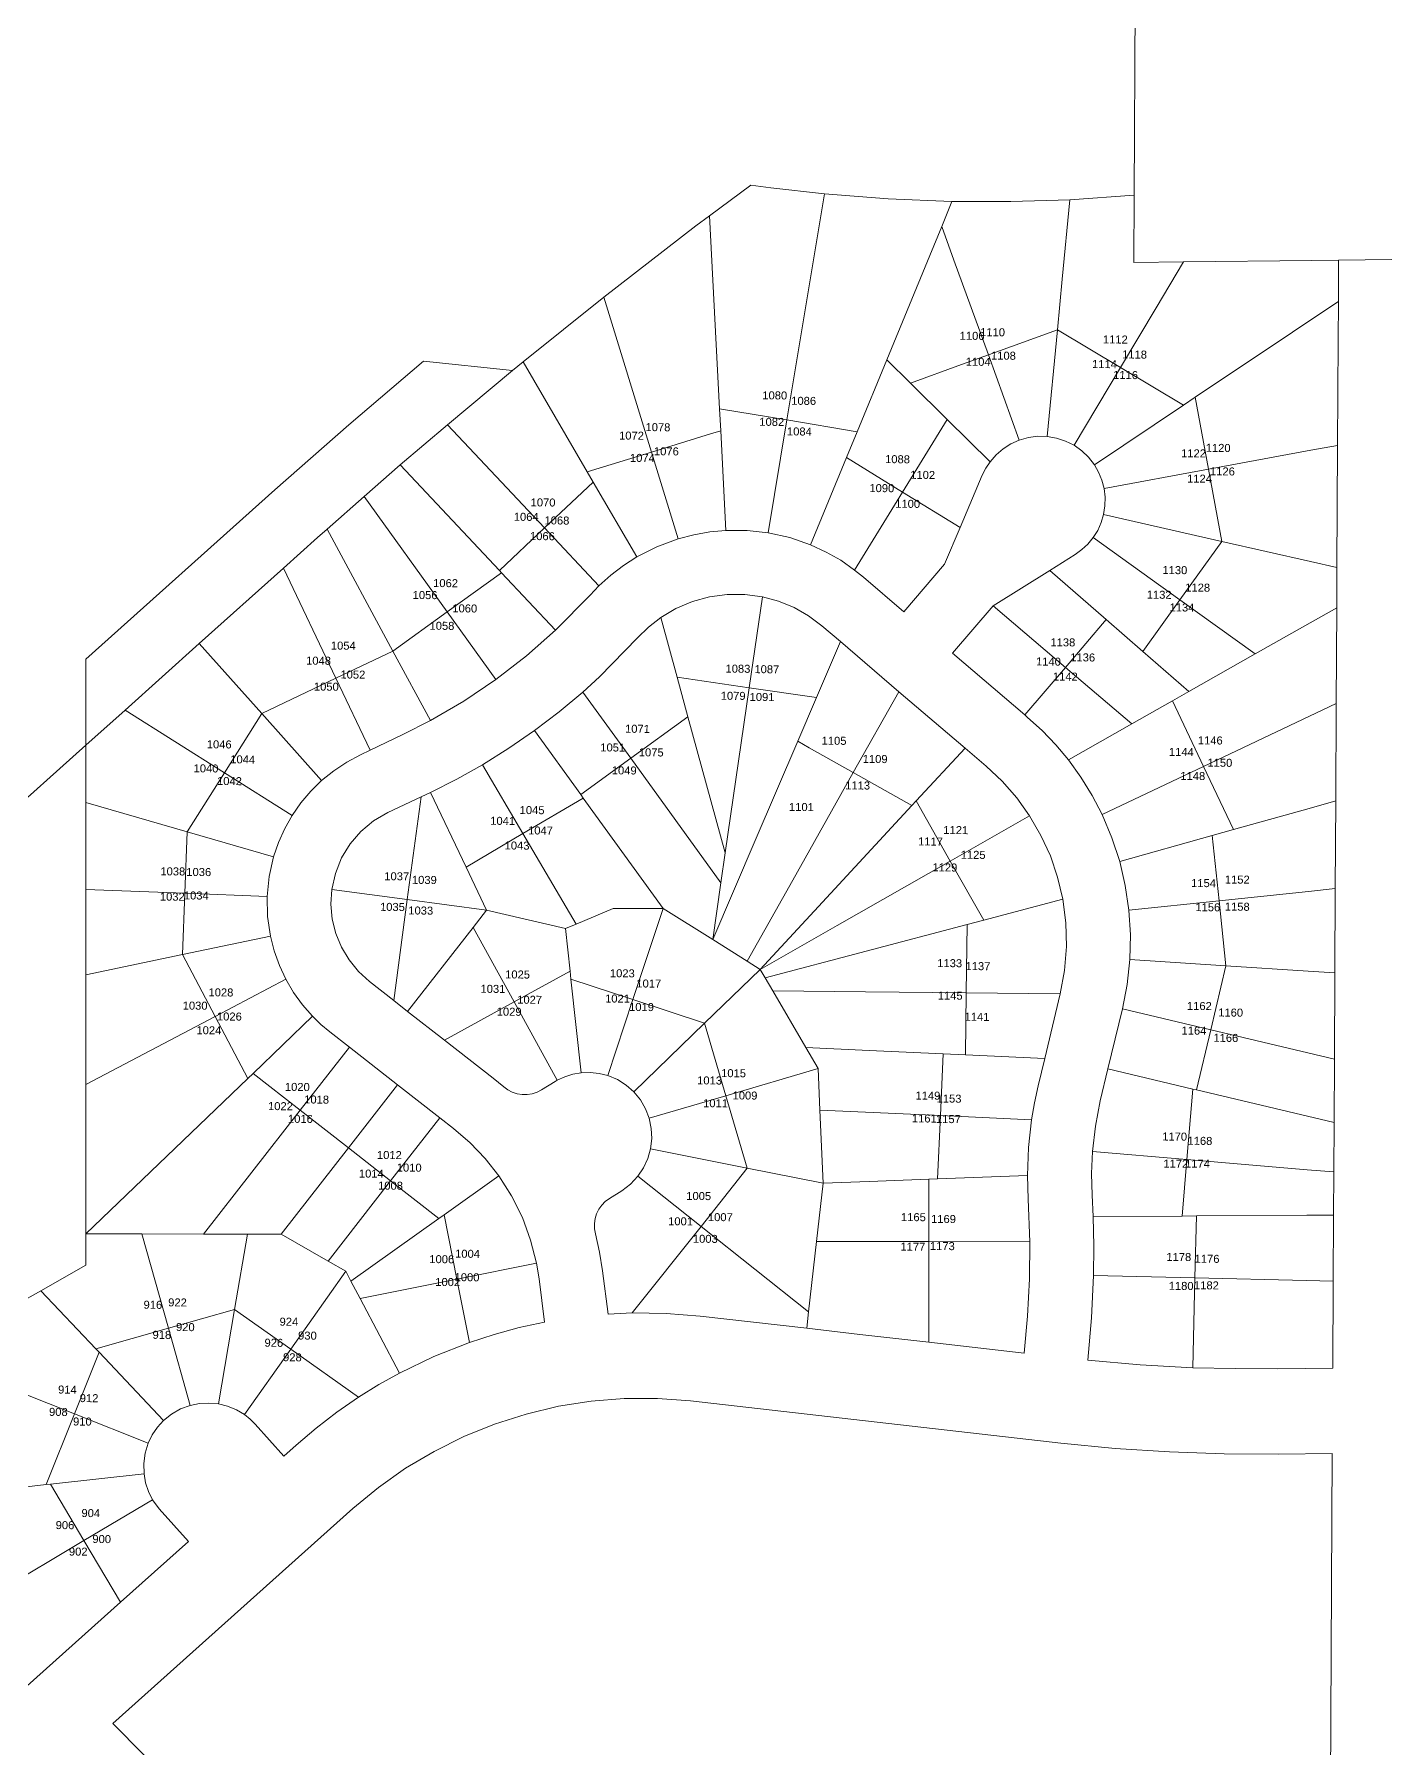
# Model space of a CAD drawing. Header units: feet. Extents: x 2808417 to 2820762, y 948624 to 970780.
# Drawn here: x 2816121 to 2817393, y 966613 to 968220 of the extents above; entities that cross this region are included whole.
import ezdxf
from ezdxf.enums import TextEntityAlignment as Align

# ---------------------------------------------------------------- set-up
doc = ezdxf.new("R2010")
doc.units = ezdxf.units.FT
doc.header["$LTSCALE"] = 0.015
doc.header["$MEASUREMENT"] = 0
doc.layers.add('Dakota County Addresses', color=7, linetype='Continuous')
doc.layers.add('Dakota County Parcels', color=7, linetype='Continuous')
doc.styles.add('Dimensions 100', font='arial.ttf')

# ---------------------------------------------------------------- blocks, each defined once
blk = doc.blocks.new('ACMAP_ANN_TEMPLATE_Dakota County Addresses')
at = {"layer": 'Dakota County Addresses', "style": 'Dimensions 100'}
blk.add_attdef('DakotaCountyAddress', text='', height=50, dxfattribs=at).set_placement((0, 0), align=Align.CENTER)

msp = doc.modelspace()

# ---------------------------------------------------------------- linework, layer by layer
at = {"layer": 'Dakota County Parcels', "lineweight": 5}
for p, q in [((2817152, 968069.3), (2817153, 968248.3)), ((2816792.5, 968078.6), (2816754, 968049.9)), ((2816792.5, 968078.6), (2816811.3, 968076.1)), ((2816811.3, 968076.1), (2816861.7, 968070.3)), ((2816826.4, 967858.5), (2816861.7, 968070.3)), ((2816971.6, 968039.9), (2816981.2, 968063.1)), ((2817091.6, 968064.9), (2817152, 968069.3)), ((2817151.7, 968006.2), (2817152, 968069.3)), ((2816754, 968049.9), (2816763.3, 967869)), ((2817151.7, 968006.2), (2817198.1, 968006.7)), ((2817343.5, 967969.6), (2817343.7, 968008.3)), ((2817343.7, 968008.3), (2817393.4, 968008.8)), ((2816654.7, 967973.5), (2816579.1, 967912.9)), ((2816654.7, 967973.5), (2816699.4, 967828.4)), ((2817015.3, 967919.6), (2817080, 967943.1)), ((2817070.5, 967843), (2817080, 967943.1)), ((2817080, 967943.1), (2817139.1, 967907.8)), ((2816485.7, 967913.6), (2816569.2, 967904.8)), ((2816579.1, 967912.9), (2816569.2, 967904.8)), ((2816579.1, 967912.9), (2816639.2, 967809.9)), ((2816892.4, 967847.5), (2816920.1, 967914.9)), ((2816920.1, 967914.9), (2816942.3, 967893)), ((2817015.3, 967919.6), (2817044.3, 967839.7)), ((2816569.2, 967904.8), (2816508.2, 967854.1)), ((2817095.6, 967834.8), (2817139.1, 967907.8)), ((2817139.1, 967907.8), (2817198.2, 967872.5)), ((2816942.3, 967893), (2816976.7, 967859.1)), ((2817198.2, 967872.5), (2817209.2, 967879.8)), ((2817209.2, 967879.8), (2817221.6, 967812.3)), ((2816763.3, 967869), (2816826.4, 967858.5)), ((2816763.3, 967869), (2816764.4, 967848.4)), ((2817114.7, 967816.6), (2817198.2, 967872.5)), ((2816508.2, 967854.1), (2816464, 967816.4)), ((2816508.2, 967854.1), (2816599.1, 967757.4)), ((2816764.4, 967848.4), (2816769.2, 967755.1)), ((2816808.8, 967752.8), (2816826.4, 967858.5)), ((2816826.4, 967858.5), (2816892.4, 967847.5)), ((2816882.4, 967823.2), (2816892.4, 967847.5)), ((2816934.8, 967790.9), (2816976.7, 967859.1)), ((2816976.7, 967859.1), (2817016.9, 967819.4)), ((2817342.1, 967720.2), (2817342.7, 967834.7)), ((2816464, 967816.4), (2816430, 967786.8)), ((2816464, 967816.4), (2816556.9, 967717.6)), ((2816639.2, 967809.9), (2816699.4, 967828.4)), ((2816699.4, 967828.4), (2816724.4, 967747.2)), ((2816848.7, 967741.5), (2816882.4, 967823.2)), ((2816882.4, 967823.2), (2816934.8, 967790.9)), ((2816599.1, 967757.4), (2816644.8, 967800.3)), ((2816639.2, 967809.9), (2816644.8, 967800.3)), ((2816644.8, 967800.3), (2816685.8, 967730.2)), ((2816988.8, 967757.7), (2817009.6, 967806.7)), ((2817123.8, 967794.2), (2817221.6, 967812.3)), ((2817221.6, 967812.3), (2817234.1, 967744.8)), ((2816169.3, 967634.4), (2816346.5, 967793)), ((2816430, 967786.8), (2816395.3, 967756.2)), ((2816430, 967786.8), (2816508, 967678.7)), ((2816889.9, 967717.9), (2816934.8, 967790.9)), ((2816934.8, 967790.9), (2816988.8, 967757.7)), ((2817123.3, 967770), (2817234.1, 967744.8)), ((2816395.3, 967756.2), (2816386.5, 967748.3)), ((2816395.3, 967756.2), (2816457, 967641.9)), ((2816556.9, 967717.6), (2816599.1, 967757.4)), ((2816599.1, 967757.4), (2816650.1, 967703.1)), ((2816974.3, 967723.4), (2816988.8, 967757.7)), ((2816354.6, 967719.7), (2816386.5, 967748.3)), ((2817113.6, 967748.3), (2817194.8, 967690)), ((2817194.8, 967690), (2817234.1, 967744.8)), ((2816275.5, 967649), (2816354.6, 967719.7)), ((2816354.6, 967719.7), (2816403.6, 967616.5)), ((2816556.9, 967717.6), (2816559, 967715.4)), ((2816898.2, 967711.3), (2816889.9, 967717.9)), ((2816936.2, 967678.8), (2816974.3, 967723.4)), ((2817019.9, 967684.4), (2817072.9, 967717.6)), ((2817072.9, 967717.6), (2817096.6, 967732.4)), ((2817072.9, 967717.6), (2817125.8, 967671.5)), ((2817341.9, 967682.5), (2817342.1, 967720.2)), ((2816508, 967678.7), (2816559, 967715.4)), ((2816559, 967715.4), (2816609.6, 967661.5)), ((2816650.1, 967703.1), (2816641.9, 967694.5)), ((2816898.2, 967711.3), (2816936.2, 967678.8)), ((2816609.6, 967661.5), (2816641.9, 967694.5)), ((2816791.2, 967607.6), (2816803.5, 967692.8)), ((2817160.1, 967641.6), (2817194.8, 967690)), ((2817194.8, 967690), (2817265.5, 967639.3)), ((2816457, 967641.9), (2816508, 967678.7)), ((2816508, 967678.7), (2816553.7, 967615.4)), ((2816708.1, 967673.4), (2816723.5, 967617.5)), ((2816981.8, 967639.9), (2817019.9, 967684.4)), ((2817019.9, 967684.4), (2817087.6, 967626.7)), ((2817087.6, 967626.7), (2817125.8, 967671.5)), ((2817125.8, 967671.5), (2817160.1, 967641.6)), ((2817341.5, 967592.9), (2817341.9, 967682.5)), ((2816650.7, 967617.8), (2816686.5, 967654.3)), ((2816859.2, 967665.6), (2816876.6, 967650.8)), ((2816206, 967586.7), (2816275.5, 967649)), ((2816275.5, 967649), (2816334.1, 967583.5)), ((2816403.6, 967616.5), (2816457, 967641.9)), ((2816457, 967641.9), (2816492.2, 967576.8)), ((2816854.2, 967598.5), (2816876.6, 967650.8)), ((2816876.6, 967650.8), (2816931.5, 967603.9)), ((2816981.8, 967639.9), (2817049.5, 967582.1)), ((2817203.3, 967604), (2817160.1, 967641.6)), ((2817203.3, 967604), (2817265.5, 967639.3)), ((2816169.2, 967553.9), (2816169.3, 967634.4)), ((2817049.5, 967582.1), (2817087.6, 967626.7)), ((2817087.6, 967626.7), (2817149.7, 967573.7)), ((2816334.1, 967583.5), (2816403.6, 967616.5)), ((2816403.6, 967616.5), (2816435.7, 967549.2)), ((2816635.1, 967603.6), (2816650.7, 967617.8)), ((2816723.5, 967617.5), (2816733.7, 967580.3)), ((2816723.5, 967617.5), (2816791.2, 967607.6)), ((2816768.7, 967453), (2816791.2, 967607.6)), ((2816791.2, 967607.6), (2816854.2, 967598.5)), ((2816635.1, 967603.6), (2816680.1, 967541.5)), ((2816836.6, 967557.5), (2816854.2, 967598.5)), ((2816888.7, 967528.1), (2816931.5, 967603.9)), ((2816931.5, 967603.9), (2816993.4, 967551.1)), ((2817149.7, 967573.7), (2817187.9, 967595.3)), ((2817187.9, 967595.3), (2817203.3, 967604)), ((2817187.9, 967595.3), (2817217.1, 967533.9)), ((2817341, 967501.5), (2817341.5, 967592.9)), ((2816169.2, 967553.9), (2816206, 967586.7)), ((2816206, 967586.7), (2816299.2, 967528)), ((2816299.2, 967528), (2816334.1, 967583.5)), ((2816334.1, 967583.5), (2816390.2, 967520.7)), ((2816466.5, 967563.8), (2816492.2, 967576.8)), ((2816680.1, 967541.5), (2816733.7, 967580.3)), ((2816733.7, 967580.3), (2816768.7, 967453)), ((2817049.5, 967582.1), (2817052.1, 967579.8)), ((2817104.2, 967547.9), (2817149.7, 967573.7)), ((2816435.7, 967549.2), (2816466.5, 967563.8)), ((2816589.7, 967567.4), (2816633.1, 967507.5)), ((2816079, 967473.2), (2816169.2, 967553.9)), ((2816169.2, 967500.2), (2816169.2, 967553.9)), ((2816426.6, 967544.9), (2816435.7, 967549.2)), ((2816633.1, 967507.5), (2816680.1, 967541.5)), ((2816680.1, 967541.5), (2816764.6, 967424.7)), ((2816947.5, 967501.5), (2816993.4, 967551.1)), ((2816993.4, 967551.1), (2817013.2, 967534.2)), ((2817090.3, 967540), (2817104.2, 967547.9)), ((2816264.2, 967472.6), (2816299.2, 967528)), ((2816299.2, 967528), (2816362.6, 967488)), ((2816540.9, 967535.5), (2816579, 967470.9)), ((2816888.7, 967528.1), (2816943.5, 967497.2)), ((2817122, 967488.7), (2817217.1, 967533.9)), ((2817217.1, 967533.9), (2817245.2, 967474.7)), ((2816483.4, 967505.4), (2816492.3, 967509.6)), ((2816492.3, 967509.6), (2816525.6, 967439.4)), ((2816169.2, 967418.7), (2816169.2, 967500.2)), ((2816169.2, 967500.2), (2816264.2, 967472.6)), ((2816452.4, 967490.7), (2816483.4, 967505.4)), ((2816470.5, 967409.1), (2816483.4, 967505.4)), ((2816579, 967470.9), (2816635.5, 967504.2)), ((2816633.1, 967507.5), (2816635.5, 967504.2)), ((2816635.5, 967504.2), (2816710.3, 967400.9)), ((2816943.5, 967497.2), (2816947.5, 967501.5)), ((2816947.5, 967501.5), (2816979.6, 967445.2)), ((2817340.5, 967419.4), (2817341, 967501.5)), ((2816979.6, 967445.2), (2817054, 967487.6)), ((2816262, 967415.1), (2816264.2, 967472.6)), ((2816264.2, 967472.6), (2816345.1, 967449.1)), ((2816525.6, 967439.4), (2816579, 967470.9)), ((2816579, 967470.9), (2816628.9, 967386.2)), ((2817138.4, 967444.9), (2817225.2, 967469.2)), ((2817225.2, 967469.2), (2817245.2, 967474.7)), ((2817225.2, 967469.2), (2817231.6, 967408.1)), ((2816764.6, 967424.7), (2816768.7, 967453)), ((2816979.6, 967445.2), (2817011, 967389.9)), ((2816544.8, 967399.2), (2816525.6, 967439.4)), ((2816169.2, 967338.7), (2816169.2, 967418.7)), ((2816169.2, 967418.7), (2816262, 967415.1)), ((2816259.8, 967357.6), (2816262, 967415.1)), ((2816262, 967415.1), (2816339.1, 967412.1)), ((2816399.8, 967418.6), (2816470.5, 967409.1)), ((2816764.6, 967424.7), (2816756.9, 967371.6)), ((2817340.1, 967340.4), (2817340.5, 967419.4)), ((2816470.5, 967409.1), (2816457.8, 967314.6)), ((2816470.5, 967409.1), (2816544.8, 967399.2)), ((2816532.2, 967383), (2816544.8, 967399.2)), ((2816544.8, 967399.2), (2816618.9, 967382.1)), ((2816628.9, 967386.2), (2816663.6, 967400.8)), ((2816663.6, 967400.8), (2816710.3, 967400.9)), ((2816682.1, 967315.4), (2816710.3, 967400.9)), ((2816710.3, 967400.9), (2816756.9, 967371.6)), ((2817011, 967389.9), (2817085, 967409.4)), ((2817147, 967399.3), (2817231.6, 967408.1)), ((2817231.6, 967408.1), (2817237.9, 967347)), ((2816470.8, 967304.4), (2816532.2, 967383)), ((2816532.2, 967383), (2816570.6, 967313.2)), ((2816618.9, 967382.1), (2816628.9, 967386.2)), ((2816618.9, 967382.1), (2816623.2, 967342.1)), ((2816994.6, 967321.7), (2816995.3, 967385.8)), ((2816995.3, 967385.8), (2817011, 967389.9)), ((2816259.8, 967357.6), (2816342.2, 967374.8)), ((2816756.9, 967371.6), (2816789.1, 967351.4)), ((2816169.2, 967338.7), (2816259.8, 967357.6)), ((2816259.8, 967357.6), (2816290.4, 967299.6)), ((2816789.1, 967351.4), (2816801.5, 967343.7)), ((2817147.9, 967352.9), (2817237.9, 967347)), ((2816169.1, 967235.7), (2816169.2, 967338.7)), ((2816290.4, 967299.6), (2816356.7, 967334.6)), ((2816435, 967332.4), (2816457.8, 967314.6)), ((2816570.6, 967313.2), (2816623.2, 967342.1)), ((2816623.2, 967342.1), (2816624, 967334.6)), ((2816624, 967334.6), (2816633.4, 967246.9)), ((2816624, 967334.6), (2816682.1, 967315.4)), ((2816749.3, 967293.2), (2816801.5, 967343.7)), ((2816801.5, 967343.7), (2816806, 967335.9)), ((2816806, 967335.9), (2816813.1, 967323.7)), ((2817223.8, 967287.2), (2817237.9, 967347)), ((2817339.7, 967259.7), (2817340.1, 967340.4)), ((2816813.1, 967323.7), (2816844.1, 967270.5)), ((2816994, 967263.6), (2816994.6, 967321.7)), ((2816994.6, 967321.7), (2817082.6, 967320.8)), ((2817068.1, 967260.3), (2817082.6, 967320.8)), ((2816325.9, 967246.3), (2816381.8, 967299.9)), ((2816457.8, 967314.6), (2816470.8, 967304.4)), ((2816470.8, 967304.4), (2816505.4, 967277.4)), ((2816505.4, 967277.4), (2816570.6, 967313.2)), ((2816570.6, 967313.2), (2816610.9, 967239.8)), ((2816658.6, 967244.2), (2816682.1, 967315.4)), ((2816682.1, 967315.4), (2816749.3, 967293.2)), ((2817127.4, 967250.4), (2817140.9, 967306.8)), ((2817140.9, 967306.8), (2817223.8, 967287.2)), ((2816169.1, 967235.7), (2816290.4, 967299.6)), ((2816290.4, 967299.6), (2816321, 967241.5)), ((2816398, 967285.2), (2816416.3, 967270.9)), ((2816682.9, 967229), (2816749.3, 967293.2)), ((2816749.3, 967293.2), (2816769.3, 967225.3)), ((2817210.4, 967230.8), (2817223.8, 967287.2)), ((2816370.1, 967211.8), (2816416.3, 967270.9)), ((2816416.3, 967270.9), (2816461.5, 967235.6)), ((2816505.4, 967277.4), (2816550.9, 967241.8)), ((2816844.1, 967270.5), (2816855.6, 967250.7)), ((2816970.3, 967206.7), (2816973, 967264.6)), ((2816973, 967264.6), (2816994, 967263.6)), ((2816994, 967263.6), (2817068.1, 967260.3)), ((2817061.9, 967234.5), (2817068.1, 967260.3)), ((2817339.4, 967200.2), (2817339.7, 967259.7)), ((2816169.1, 967095.8), (2816321, 967241.5)), ((2816169.1, 967095.8), (2816169.1, 967235.7)), ((2816321, 967241.5), (2816325.9, 967246.3)), ((2816325.9, 967246.3), (2816370.1, 967211.8)), ((2816415.3, 967176.5), (2816461.5, 967235.6)), ((2816461.5, 967235.6), (2816501.1, 967204.6)), ((2816561, 967233.6), (2816550.9, 967241.8)), ((2816596.4, 967230.9), (2816609.1, 967238.8)), ((2816610.9, 967239.8), (2816609.1, 967238.8)), ((2816769.3, 967225.3), (2816855.6, 967250.7)), ((2816855.6, 967250.7), (2816857.4, 967211.8)), ((2817120.2, 967220.5), (2817127.4, 967250.4)), ((2817127.4, 967250.4), (2817207.1, 967231.6)), ((2816697.4, 967204.2), (2816769.3, 967225.3)), ((2816769.3, 967225.3), (2816789.3, 967157.5)), ((2817201.5, 967165.5), (2817207.1, 967231.6)), ((2817207.1, 967231.6), (2817210.4, 967230.8)), ((2816279.4, 967095.7), (2816370.1, 967211.8)), ((2816370.1, 967211.8), (2816415.3, 967176.5)), ((2816454.9, 967145.5), (2816501.1, 967204.6)), ((2816501.1, 967204.6), (2816514, 967194.6)), ((2816857.4, 967211.8), (2816860.5, 967143.3)), ((2816967.6, 967147.4), (2816970.3, 967206.7)), ((2816970.3, 967206.7), (2817055.8, 967202.8)), ((2817339.1, 967153.9), (2817339.4, 967200.2)), ((2816352.2, 967095.7), (2816415.3, 967176.5)), ((2816415.3, 967176.5), (2816454.9, 967145.5)), ((2816698.7, 967175.5), (2816789.3, 967157.5)), ((2817112.8, 967173), (2817201.5, 967165.5)), ((2816745.9, 967102.9), (2816789.3, 967157.5)), ((2816789.3, 967157.5), (2816860.5, 967143.3)), ((2817197, 967112.6), (2817201.5, 967165.5)), ((2816396.2, 967070.4), (2816454.9, 967145.5)), ((2816454.9, 967145.5), (2816500, 967110.3)), ((2816505.1, 967113.8), (2816556.3, 967150.4)), ((2816686.8, 967149.9), (2816745.9, 967102.9)), ((2816854.3, 967088.7), (2816860.5, 967143.3)), ((2816959.6, 967147.1), (2816967.6, 967147.4)), ((2816959.6, 967088.6), (2816959.6, 967147.1)), ((2816967.6, 967147.4), (2817052, 967150.7)), ((2817052, 967150.7), (2817052.6, 967128.4)), ((2817338.9, 967113.5), (2817339.1, 967153.9)), ((2816660, 967129.1), (2816671.6, 967136.3)), ((2817054.1, 967088.5), (2817052.6, 967128.4)), ((2817113.5, 967112.1), (2817112.5, 967132)), ((2816417.7, 967051.6), (2816500, 967110.3)), ((2816500, 967110.3), (2816505.1, 967113.8)), ((2816505.1, 967113.8), (2816517.1, 967053.5)), ((2817113.5, 967112.1), (2817197, 967112.6)), ((2817197, 967112.6), (2817210.3, 967112.7)), ((2817208.9, 967054.6), (2817210.3, 967112.7)), ((2817338.6, 967051.6), (2817338.9, 967113.5)), ((2816169.1, 967095.8), (2816221.8, 967095.8)), ((2816169.1, 967066.6), (2816169.1, 967095.8)), ((2816221.8, 967095.8), (2816279.4, 967095.7)), ((2816221.8, 967095.8), (2816246.7, 967007.4)), ((2816279.4, 967095.7), (2816320.8, 967095.7)), ((2816308.6, 967024.9), (2816320.8, 967095.7)), ((2816320.8, 967095.7), (2816352.2, 967095.7)), ((2816352.2, 967095.7), (2816396.2, 967070.4)), ((2816681.4, 967021.8), (2816745.9, 967102.9)), ((2816745.9, 967102.9), (2816846.8, 967022.7)), ((2816846.8, 967022.7), (2816854.3, 967088.7)), ((2816959.6, 967088.6), (2816959.5, 966994.4)), ((2816959.6, 967088.6), (2817054.1, 967088.5)), ((2816126.9, 967042.6), (2816169.1, 967066.6)), ((2816361.2, 966987.7), (2816412.9, 967060.8)), ((2816396.2, 967070.4), (2816412.9, 967060.8)), ((2816412.9, 967060.8), (2816417.7, 967051.6)), ((2816517.1, 967053.5), (2816591.7, 967068.3)), ((2816594.1, 967053.7), (2816591.7, 967068.3)), ((2816653.6, 967061.2), (2816658.8, 967020.8)), ((2816079, 967015.5), (2816126.9, 967042.6)), ((2816126.9, 967042.6), (2816178.5, 966988.2)), ((2816417.7, 967051.6), (2816426.3, 967035.4)), ((2816426.3, 967035.4), (2816517.1, 967053.5)), ((2816517.1, 967053.5), (2816528.9, 966994.2)), ((2816594.1, 967053.7), (2816599.3, 967013.2)), ((2817113.9, 967056.9), (2817208.9, 967054.6)), ((2817206.9, 966970.5), (2817208.9, 967054.6)), ((2817338.2, 966970), (2817338.6, 967051.6)), ((2816426.3, 967035.4), (2816463.2, 966965.5)), ((2816246.7, 967007.4), (2816308.6, 967024.9)), ((2816293.5, 966936.6), (2816308.6, 967024.9)), ((2816308.6, 967024.9), (2816361.2, 966987.7)), ((2816681.4, 967021.8), (2816658.8, 967020.8)), ((2816745.2, 967018.7), (2816845, 967007.4)), ((2816845, 967007.4), (2816846.8, 967022.7)), ((2816178.5, 966988.2), (2816246.7, 967007.4)), ((2816246.7, 967007.4), (2816267, 966935.2)), ((2816158.5, 966927.2), (2816181.6, 966984.9)), ((2816178.5, 966988.2), (2816181.6, 966984.9)), ((2816181.6, 966984.9), (2816242.1, 966921.1)), ((2816317.9, 966926.5), (2816361.2, 966987.7)), ((2816361.2, 966987.7), (2816424.7, 966942.8)), ((2816959.5, 966994.4), (2817048.9, 966984.2)), ((2817286.5, 966969.4), (2817338.2, 966970)), ((2816079, 966958.9), (2816158.5, 966927.2)), ((2816736.1, 966939.3), (2817083.1, 966899.8)), ((2816132.1, 966860.9), (2816158.5, 966927.2)), ((2816158.5, 966927.2), (2816227.6, 966899.7)), ((2816328, 966917.5), (2816354.7, 966887.7)), ((2816354.7, 966887.7), (2816366.2, 966898)), ((2817287.4, 966889.4), (2817337.7, 966890)), ((2817334.4, 966270), (2817337.7, 966890)), ((2816135.9, 966861.3), (2816223.7, 966871)), ((2816079, 966855), (2816132.1, 966860.9)), ((2816132.1, 966860.9), (2816135.9, 966861.3)), ((2816135.9, 966861.3), (2816167.3, 966808.5)), ((2816167.3, 966808.5), (2816231.7, 966846.8)), ((2816194.6, 966637.1), (2816419.6, 966838.4)), ((2816231.7, 966846.8), (2816237.9, 966838.3)), ((2816237.9, 966838.3), (2816265.3, 966807.7)), ((2816079, 966755.9), (2816167.3, 966808.5)), ((2816167.3, 966808.5), (2816201.6, 966750.7)), ((2816201.6, 966750.7), (2816265.3, 966807.7)), ((2816078.9, 966640.9), (2816201.6, 966750.7)), ((2816194.6, 966637.1), (2816422.3, 966407))]:
    msp.add_line(p, q, dxfattribs=at)
for points in [[(2816861.7, 968070.3), (2816921.3, 968065.6), (2816981.2, 968063.1)], [(2816981.2, 968063.1), (2817036.4, 968063.1), (2817091.6, 968064.9)], [(2817080, 967943.1), (2817084.5, 967990.3), (2817091.6, 968064.9)], [(2816754, 968049.9), (2816741.2, 968040.3), (2816654.7, 967973.5)], [(2816920.1, 967914.9), (2816960.3, 968012.5), (2816960.3, 968012.5), (2816971.6, 968039.9)], [(2816971.6, 968039.9), (2816983, 968008.4), (2817015.3, 967919.6)], [(2817139.1, 967907.8), (2817172.5, 967963.7), (2817198.1, 968006.7)], [(2817198.1, 968006.7), (2817318.7, 968008), (2817343.7, 968008.3)], [(2817209.2, 967879.8), (2817300.5, 967940.9), (2817318.4, 967952.9), (2817343.5, 967969.6)], [(2817342.7, 967834.7), (2817343.3, 967933.3), (2817343.5, 967969.6)], [(2816485.7, 967913.6), (2816415.6, 967853.9), (2816346.5, 967793)], [(2816942.3, 967893), (2816990.2, 967910.4), (2817015.3, 967919.6)], [(2816699.4, 967828.4), (2816754.7, 967845.4), (2816764.4, 967848.4)], [(2817044.3, 967839.7), (2817036.5, 967836.1), (2817029.2, 967831.5), (2817022.6, 967825.9), (2817016.9, 967819.4)], [(2817070.5, 967843), (2817061.7, 967843.2), (2817052.9, 967842.1), (2817044.3, 967839.7)], [(2817095.6, 967834.8), (2817087.7, 967838.8), (2817079.2, 967841.5), (2817070.5, 967843)], [(2817114.7, 967816.6), (2817109.2, 967823.6), (2817102.8, 967829.7), (2817095.6, 967834.8)], [(2817221.6, 967812.3), (2817317.7, 967830.1), (2817342.7, 967834.7)], [(2817016.9, 967819.4), (2817012.9, 967813.3), (2817009.6, 967806.7)], [(2817123.8, 967794.2), (2817121.8, 967802.1), (2817118.7, 967809.6), (2817114.7, 967816.6)], [(2817123.3, 967770), (2817124.6, 967778), (2817124.8, 967786.1), (2817123.8, 967794.2)], [(2817113.6, 967748.3), (2817117.8, 967755.1), (2817121.1, 967762.4), (2817123.3, 967770)], [(2816769.2, 967755.1), (2816754.1, 967753.7), (2816739.1, 967751), (2816724.4, 967747.2)], [(2816808.8, 967752.8), (2816789.1, 967755), (2816769.2, 967755.1)], [(2816848.7, 967741.5), (2816829.1, 967748.3), (2816808.8, 967752.8)], [(2816724.4, 967747.2), (2816704.6, 967739.8), (2816685.8, 967730.2)], [(2816889.9, 967717.9), (2816876.9, 967727), (2816863.1, 967734.8), (2816848.7, 967741.5)], [(2817096.6, 967732.4), (2817103, 967737), (2817108.6, 967742.3), (2817113.6, 967748.3)], [(2817234.1, 967744.8), (2817317.2, 967725.9), (2817342.1, 967720.2)], [(2816685.8, 967730.2), (2816673.2, 967722.1), (2816661.3, 967713.1), (2816650.1, 967703.1)], [(2816803.5, 967692.8), (2816787, 967695.1), (2816770.3, 967695.1), (2816753.8, 967692.8), (2816737.8, 967688.4), (2816722.4, 967681.9), (2816708.1, 967673.4)], [(2816859.2, 967665.6), (2816846.7, 967675), (2816833.1, 967682.8), (2816818.6, 967688.7), (2816803.5, 967692.8)], [(2816708.1, 967673.4), (2816696.7, 967664.5), (2816686.5, 967654.3)], [(2817265.5, 967639.3), (2817316.9, 967668.4), (2817341.9, 967682.5)], [(2816553.7, 967615.4), (2816582.4, 967637.6), (2816609.6, 967661.5)], [(2816492.2, 967576.8), (2816523.5, 967595.1), (2816553.7, 967615.4)], [(2816589.7, 967567.4), (2816612.8, 967585), (2816635.1, 967603.6)], [(2817217.1, 967533.9), (2817316.4, 967581.1), (2817341.5, 967592.9)], [(2817090.3, 967540), (2817078.5, 967554.1), (2817065.7, 967567.4), (2817052.1, 967579.8)], [(2816540.9, 967535.5), (2816565.7, 967550.9), (2816589.7, 967567.4)], [(2816756.9, 967371.6), (2816796.8, 967464.6), (2816796.8, 967464.6), (2816836.6, 967557.5)], [(2816836.6, 967557.5), (2816847.3, 967551.4), (2816888.7, 967528.1)], [(2816426.6, 967544.9), (2816413.7, 967538), (2816401.6, 967529.9), (2816390.2, 967520.7)], [(2816492.3, 967509.6), (2816516.9, 967522), (2816540.9, 967535.5)], [(2816789.1, 967351.4), (2816831.9, 967427.3), (2816888.7, 967528.1)], [(2817054, 967487.6), (2817041.9, 967504.4), (2817028.3, 967520), (2817013.2, 967534.2)], [(2817122, 967488.7), (2817112.7, 967506.6), (2817102.1, 967523.7), (2817090.3, 967540)], [(2816390.2, 967520.7), (2816380, 967510.7), (2816370.8, 967499.8), (2816362.6, 967488)], [(2816801.5, 967343.7), (2816856.1, 967402.7), (2816943.5, 967497.2)], [(2817245.2, 967474.7), (2817315.9, 967494.5), (2817341, 967501.5)], [(2816362.6, 967488), (2816355.6, 967475.6), (2816349.7, 967462.6), (2816345.1, 967449.1)], [(2816452.4, 967490.7), (2816439, 967482.9), (2816427.1, 967473), (2816417, 967461.3), (2816408.9, 967448.1), (2816403.1, 967433.7), (2816399.8, 967418.6)], [(2817085, 967409.4), (2817080.2, 967430), (2817073.4, 967450), (2817064.6, 967469.3), (2817054, 967487.6)], [(2817138.4, 967444.9), (2817131.1, 967467.1), (2817122, 967488.7)], [(2816345.1, 967449.1), (2816341, 967430.8), (2816339.1, 967412.1)], [(2816801.5, 967343.7), (2816873.6, 967384.8), (2816979.6, 967445.2)], [(2817147, 967399.3), (2817143.7, 967422.3), (2817138.4, 967444.9)], [(2816339.1, 967412.1), (2816339.5, 967393.4), (2816342.2, 967374.8)], [(2816399.8, 967418.6), (2816399, 967404.7), (2816400.2, 967390.9), (2816403.5, 967377.4), (2816408.8, 967364.5), (2816415.9, 967352.6), (2816424.7, 967341.8), (2816435, 967332.4)], [(2817231.6, 967408.1), (2817315.5, 967416.8), (2817340.5, 967419.4)], [(2817082.6, 967320.8), (2817086.7, 967342.7), (2817088.4, 967365), (2817087.9, 967387.3), (2817085, 967409.4)], [(2817147.9, 967352.9), (2817148.5, 967376.1), (2817147, 967399.3)], [(2816806, 967335.9), (2816900.7, 967360.9), (2816995.3, 967385.8)], [(2816342.2, 967374.8), (2816345.8, 967361), (2816350.6, 967347.5), (2816356.7, 967334.6)], [(2817140.9, 967306.8), (2817145.4, 967329.7), (2817147.9, 967352.9)], [(2816356.7, 967334.6), (2816364, 967322.2), (2816372.3, 967310.6), (2816381.8, 967299.9)], [(2817237.9, 967347), (2817315.1, 967342), (2817340.1, 967340.4)], [(2816813.1, 967323.7), (2816900.2, 967322.7), (2816994.6, 967321.7)], [(2816381.8, 967299.9), (2816389.6, 967292.2), (2816398, 967285.2)], [(2817223.8, 967287.2), (2817314.7, 967265.6), (2817339.7, 967259.7)], [(2816844.1, 967270.5), (2816903.7, 967267.8), (2816973, 967264.6)], [(2816633.4, 967246.9), (2816625.6, 967245.5), (2816618.1, 967243.1), (2816610.9, 967239.8)], [(2816658.6, 967244.2), (2816650.4, 967246.3), (2816641.9, 967247.2), (2816633.4, 967246.9)], [(2816682.9, 967229), (2816675.7, 967235.3), (2816667.5, 967240.4), (2816658.6, 967244.2)], [(2816561, 967233.6), (2816564.8, 967230.8), (2816569, 967228.6), (2816573.6, 967227.1), (2816578.3, 967226.4), (2816583, 967226.4), (2816587.7, 967227.2), (2816592.2, 967228.7), (2816596.4, 967230.9)], [(2816697.4, 967204.2), (2816693.9, 967213.2), (2816689.1, 967221.5), (2816682.9, 967229)], [(2817061.9, 967234.5), (2817058.5, 967218.7), (2817055.8, 967202.8)], [(2817120.2, 967220.5), (2817115.6, 967196.9), (2817112.8, 967173)], [(2817210.4, 967230.8), (2817314.4, 967206.1), (2817339.4, 967200.2)], [(2816698.7, 967175.5), (2816699.8, 967185.1), (2816699.3, 967194.7), (2816697.4, 967204.2)], [(2816857.4, 967211.8), (2816907.3, 967209.5), (2816970.3, 967206.7)], [(2816556.3, 967150.4), (2816543.6, 967166.4), (2816529.5, 967181.2), (2816514, 967194.6)], [(2817055.8, 967202.8), (2817052.9, 967176.8), (2817052, 967150.7)], [(2816686.8, 967149.9), (2816692.1, 967157.8), (2816696.1, 967166.4), (2816698.7, 967175.5)], [(2817112.8, 967173), (2817112, 967152.5), (2817112.5, 967132)], [(2817201.5, 967165.5), (2817314.1, 967156), (2817339.1, 967153.9)], [(2816591.7, 967068.3), (2816586.2, 967090.1), (2816578.4, 967111.2), (2816568.3, 967131.4), (2816556.3, 967150.4)], [(2816671.6, 967136.3), (2816679.8, 967142.5), (2816686.8, 967149.9)], [(2816860.5, 967143.3), (2816903.4, 967144.9), (2816959.6, 967147.1)], [(2816660, 967129.1), (2816656.2, 967126.3), (2816652.9, 967122.9), (2816650.1, 967119), (2816648, 967114.7), (2816646.6, 967110.2), (2816646, 967105.5), (2816646, 967100.7), (2816646.9, 967096)], [(2817113.9, 967056.9), (2817114.1, 967084.5), (2817113.5, 967112.1)], [(2817210.3, 967112.7), (2817313.9, 967113.4), (2817338.9, 967113.5)], [(2816653.6, 967061.2), (2816650.8, 967078.7), (2816646.9, 967096)], [(2816854.3, 967088.7), (2816902, 967088.7), (2816959.6, 967088.6)], [(2817048.9, 966984.2), (2817052.1, 967018.9), (2817053.8, 967053.7), (2817054.1, 967088.5)], [(2817108.5, 966977.5), (2817112.1, 967017.1), (2817113.9, 967056.9)], [(2817208.9, 967054.6), (2817313.6, 967052.2), (2817338.6, 967051.6)], [(2816599.3, 967013.2), (2816575.5, 967008.1), (2816552, 967001.7), (2816528.9, 966994.2)], [(2816745.2, 967018.7), (2816713.3, 967021.3), (2816681.4, 967021.8)], [(2816845, 967007.4), (2816894.7, 967001.7), (2816959.5, 966994.4)], [(2816528.9, 966994.2), (2816495.5, 966981.1), (2816463.2, 966965.5)], [(2816463.2, 966965.5), (2816443.7, 966954.6), (2816424.7, 966942.8)], [(2817108.5, 966977.5), (2817157.7, 966973.3), (2817206.9, 966970.5)], [(2817206.9, 966970.5), (2817246.7, 966969.6), (2817286.5, 966969.4)], [(2816267, 966935.2), (2816258, 966931.9), (2816249.6, 966927.1), (2816242.1, 966921.1)], [(2816293.5, 966936.6), (2816284.6, 966937.4), (2816275.7, 966937), (2816267, 966935.2)], [(2816317.9, 966926.5), (2816310.3, 966931), (2816302.1, 966934.4), (2816293.5, 966936.6)], [(2816424.7, 966942.8), (2816404.5, 966928.9), (2816385, 966913.9), (2816366.2, 966898)], [(2816736.1, 966939.3), (2816705.1, 966941.6), (2816674, 966941.5), (2816643, 966939.1), (2816612.3, 966934.3), (2816582, 966927.1), (2816552.3, 966917.7), (2816523.5, 966906), (2816495.7, 966892.1), (2816469, 966876.2), (2816443.5, 966858.3), (2816419.6, 966838.4)], [(2816242.1, 966921.1), (2816236.2, 966914.7), (2816231.4, 966907.5), (2816227.6, 966899.7)], [(2816328, 966917.5), (2816323.2, 966922.3), (2816317.9, 966926.5)], [(2816227.6, 966899.7), (2816224.7, 966890.4), (2816223.4, 966880.7), (2816223.7, 966871)], [(2817083.1, 966899.8), (2817134.1, 966894.9), (2817185.1, 966891.5), (2817236.3, 966889.7), (2817287.4, 966889.4)], [(2816223.7, 966871), (2816225.2, 966862.5), (2816227.9, 966854.4), (2816231.7, 966846.8)]]:
    msp.add_lwpolyline(points, dxfattribs=at)

# ---------------------------------------------------------------- block references
at = {"layer": 'Dakota County Addresses', "lineweight": 5, "xscale": 0.15, "yscale": 0.15, "zscale": 0.15, "rotation": 359.5015230000861}
for p, values in [((2817019.2, 967937), {'DakotaCountyAddress': '1110'}), ((2817000, 967933.6), {'DakotaCountyAddress': '1106'}), ((2817134.3, 967930.2), {'DakotaCountyAddress': '1112'}), ((2817005.7, 967909.3), {'DakotaCountyAddress': '1104'}), ((2817029.4, 967915), {'DakotaCountyAddress': '1108'}), ((2817124.1, 967907.1), {'DakotaCountyAddress': '1114'}), ((2817152.3, 967916.1), {'DakotaCountyAddress': '1118'}), ((2817143.9, 967896.9), {'DakotaCountyAddress': '1116'}), ((2816815, 967877.8), {'DakotaCountyAddress': '1080'}), ((2816842.1, 967872.7), {'DakotaCountyAddress': '1086'}), ((2816680.7, 967840.1), {'DakotaCountyAddress': '1072'}), ((2816705.5, 967848), {'DakotaCountyAddress': '1078'}), ((2816812.2, 967853), {'DakotaCountyAddress': '1082'}), ((2816838.1, 967844), {'DakotaCountyAddress': '1084'}), ((2816713.4, 967825.4), {'DakotaCountyAddress': '1076'}), ((2817207.6, 967823.5), {'DakotaCountyAddress': '1122'}), ((2817230.7, 967828.6), {'DakotaCountyAddress': '1120'}), ((2816690.9, 967819.2), {'DakotaCountyAddress': '1074'}), ((2816930.1, 967818), {'DakotaCountyAddress': '1088'}), ((2817234.7, 967806.6), {'DakotaCountyAddress': '1126'}), ((2816915.4, 967790.9), {'DakotaCountyAddress': '1090'}), ((2816953.7, 967803.3), {'DakotaCountyAddress': '1102'}), ((2817213.2, 967799.8), {'DakotaCountyAddress': '1124'}), ((2816597.8, 967777.5), {'DakotaCountyAddress': '1070'}), ((2816939.6, 967776.2), {'DakotaCountyAddress': '1100'}), ((2816582, 967764), {'DakotaCountyAddress': '1064'}), ((2816610.8, 967760.6), {'DakotaCountyAddress': '1068'}), ((2816597.2, 967745.9), {'DakotaCountyAddress': '1066'}), ((2817190.1, 967714.1), {'DakotaCountyAddress': '1130'}), ((2816506.4, 967701.9), {'DakotaCountyAddress': '1062'}), ((2817211.5, 967697.7), {'DakotaCountyAddress': '1128'}), ((2816487.2, 967690.7), {'DakotaCountyAddress': '1056'}), ((2816524.4, 967678.2), {'DakotaCountyAddress': '1060'}), ((2817175.4, 967691), {'DakotaCountyAddress': '1132'}), ((2817196.8, 967679.1), {'DakotaCountyAddress': '1134'}), ((2816503, 967661.9), {'DakotaCountyAddress': '1058'}), ((2817085.1, 967646.4), {'DakotaCountyAddress': '1138'}), ((2816410.5, 967643.3), {'DakotaCountyAddress': '1054'}), ((2817103.7, 967632.3), {'DakotaCountyAddress': '1136'}), ((2816387.3, 967629.2), {'DakotaCountyAddress': '1048'}), ((2816419.5, 967616.2), {'DakotaCountyAddress': '1052'}), ((2816780.5, 967621.7), {'DakotaCountyAddress': '1083'}), ((2816807.6, 967621.2), {'DakotaCountyAddress': '1087'}), ((2817071.6, 967628.4), {'DakotaCountyAddress': '1140'}), ((2817087.4, 967614.3), {'DakotaCountyAddress': '1142'}), ((2816394.6, 967604.9), {'DakotaCountyAddress': '1050'}), ((2816776, 967596.3), {'DakotaCountyAddress': '1079'}), ((2816803.1, 967595.2), {'DakotaCountyAddress': '1091'}), ((2816686.3, 967565.4), {'DakotaCountyAddress': '1071'}), ((2816294.2, 967550.8), {'DakotaCountyAddress': '1046'}), ((2816870.6, 967554.2), {'DakotaCountyAddress': '1105'}), ((2817223.3, 967554.5), {'DakotaCountyAddress': '1146'}), ((2816316.2, 967536.7), {'DakotaCountyAddress': '1044'}), ((2816663.1, 967547.9), {'DakotaCountyAddress': '1051'}), ((2816699.2, 967543.3), {'DakotaCountyAddress': '1075'}), ((2816909.1, 967537.1), {'DakotaCountyAddress': '1109'}), ((2817196.2, 967543.7), {'DakotaCountyAddress': '1144'}), ((2817232.3, 967533.6), {'DakotaCountyAddress': '1150'}), ((2816281.8, 967528.3), {'DakotaCountyAddress': '1040'}), ((2816673.9, 967526.4), {'DakotaCountyAddress': '1049'}), ((2817206.9, 967521.2), {'DakotaCountyAddress': '1148'}), ((2816303.8, 967516.4), {'DakotaCountyAddress': '1042'}), ((2816892.7, 967512.3), {'DakotaCountyAddress': '1113'}), ((2816587.5, 967489.2), {'DakotaCountyAddress': '1045'}), ((2816840, 967492.1), {'DakotaCountyAddress': '1101'}), ((2816559.9, 967479.1), {'DakotaCountyAddress': '1041'}), ((2816595.4, 967470.1), {'DakotaCountyAddress': '1047'}), ((2816984.7, 967470.5), {'DakotaCountyAddress': '1121'}), ((2816573.4, 967456), {'DakotaCountyAddress': '1043'}), ((2816961, 967459.8), {'DakotaCountyAddress': '1117'}), ((2817001, 967447.3), {'DakotaCountyAddress': '1125'}), ((2816250.7, 967431.8), {'DakotaCountyAddress': '1038'}), ((2816275, 967431.2), {'DakotaCountyAddress': '1036'}), ((2816460.6, 967427.2), {'DakotaCountyAddress': '1037'}), ((2816486.5, 967423.8), {'DakotaCountyAddress': '1039'}), ((2816974.5, 967435.5), {'DakotaCountyAddress': '1129'}), ((2817217, 967420.8), {'DakotaCountyAddress': '1154'}), ((2817248.6, 967424.1), {'DakotaCountyAddress': '1152'}), ((2816250.2, 967408.1), {'DakotaCountyAddress': '1032'}), ((2816272.7, 967409.2), {'DakotaCountyAddress': '1034'}), ((2816456.6, 967398.5), {'DakotaCountyAddress': '1035'}), ((2816483.1, 967395.1), {'DakotaCountyAddress': '1033'}), ((2817221, 967398.2), {'DakotaCountyAddress': '1156'}), ((2817248.6, 967398.7), {'DakotaCountyAddress': '1158'}), ((2816979, 967345.8), {'DakotaCountyAddress': '1133'}), ((2817005.5, 967343), {'DakotaCountyAddress': '1137'}), ((2816573.9, 967335.2), {'DakotaCountyAddress': '1025'}), ((2816672.1, 967336.3), {'DakotaCountyAddress': '1023'}), ((2816696.9, 967326.7), {'DakotaCountyAddress': '1017'}), ((2816295.8, 967318.4), {'DakotaCountyAddress': '1028'}), ((2816550.8, 967321.7), {'DakotaCountyAddress': '1031'}), ((2816585.2, 967311.5), {'DakotaCountyAddress': '1027'}), ((2816667.6, 967312.6), {'DakotaCountyAddress': '1021'}), ((2816979.5, 967315.4), {'DakotaCountyAddress': '1145'}), ((2816271.6, 967306), {'DakotaCountyAddress': '1030'}), ((2816303.7, 967295.8), {'DakotaCountyAddress': '1026'}), ((2816566, 967300.3), {'DakotaCountyAddress': '1029'}), ((2816690.1, 967304.7), {'DakotaCountyAddress': '1019'}), ((2817004.6, 967295.5), {'DakotaCountyAddress': '1141'}), ((2817213.1, 967305.7), {'DakotaCountyAddress': '1162'}), ((2817242.4, 967299.5), {'DakotaCountyAddress': '1160'}), ((2816284.5, 967282.9), {'DakotaCountyAddress': '1024'}), ((2817208, 967282.6), {'DakotaCountyAddress': '1164'}), ((2817237.9, 967275.8), {'DakotaCountyAddress': '1166'}), ((2816367.4, 967229.8), {'DakotaCountyAddress': '1020'}), ((2816753.9, 967235.9), {'DakotaCountyAddress': '1013'}), ((2816776.4, 967242.7), {'DakotaCountyAddress': '1015'}), ((2816351.6, 967211.8), {'DakotaCountyAddress': '1022'}), ((2816385.5, 967218), {'DakotaCountyAddress': '1018'}), ((2816759.5, 967214.5), {'DakotaCountyAddress': '1011'}), ((2816787.1, 967221.8), {'DakotaCountyAddress': '1009'}), ((2816958.6, 967221.7), {'DakotaCountyAddress': '1149'}), ((2816978.4, 967218.9), {'DakotaCountyAddress': '1153'}), ((2816370.3, 967199.9), {'DakotaCountyAddress': '1016'}), ((2816955.2, 967200.3), {'DakotaCountyAddress': '1161'}), ((2816977.8, 967199.7), {'DakotaCountyAddress': '1157'}), ((2817189.9, 967183.3), {'DakotaCountyAddress': '1170'}), ((2816453.7, 967166), {'DakotaCountyAddress': '1012'}), ((2817213.6, 967179.3), {'DakotaCountyAddress': '1168'}), ((2816436.8, 967148.6), {'DakotaCountyAddress': '1014'}), ((2816472.3, 967154.2), {'DakotaCountyAddress': '1010'}), ((2817191, 967157.9), {'DakotaCountyAddress': '1172'}), ((2817211.3, 967157.9), {'DakotaCountyAddress': '1174'}), ((2816454.8, 967137.3), {'DakotaCountyAddress': '1008'}), ((2816743.7, 967127.6), {'DakotaCountyAddress': '1005'}), ((2816726.7, 967103.9), {'DakotaCountyAddress': '1001'}), ((2816764, 967107.8), {'DakotaCountyAddress': '1007'}), ((2816945, 967107.8), {'DakotaCountyAddress': '1165'}), ((2816973.2, 967106.1), {'DakotaCountyAddress': '1169'}), ((2816749.9, 967087.5), {'DakotaCountyAddress': '1003'}), ((2816502.8, 967068.4), {'DakotaCountyAddress': '1006'}), ((2816527, 967073.5), {'DakotaCountyAddress': '1004'}), ((2816944.5, 967080.1), {'DakotaCountyAddress': '1177'}), ((2816972.1, 967080.7), {'DakotaCountyAddress': '1173'}), ((2817193.8, 967070.5), {'DakotaCountyAddress': '1178'}), ((2817220.3, 967068.8), {'DakotaCountyAddress': '1176'}), ((2816526.5, 967051.5), {'DakotaCountyAddress': '1000'}), ((2816508.4, 967047), {'DakotaCountyAddress': '1002'}), ((2817196, 967043.4), {'DakotaCountyAddress': '1180'}), ((2817219.7, 967043.9), {'DakotaCountyAddress': '1182'}), ((2816232, 967025.7), {'DakotaCountyAddress': '916'}), ((2816255.1, 967027.9), {'DakotaCountyAddress': '922'}), ((2816262.4, 967004.8), {'DakotaCountyAddress': '920'}), ((2816359.5, 967009.8), {'DakotaCountyAddress': '924'}), ((2816240.4, 966997.5), {'DakotaCountyAddress': '918'}), ((2816345.4, 966990.1), {'DakotaCountyAddress': '926'}), ((2816376.9, 966996.8), {'DakotaCountyAddress': '930'}), ((2816362.8, 966976.5), {'DakotaCountyAddress': '928'}), ((2816151.9, 966946.2), {'DakotaCountyAddress': '914'}), ((2816143.4, 966925.3), {'DakotaCountyAddress': '908'}), ((2816172.2, 966938.2), {'DakotaCountyAddress': '912'}), ((2816165.9, 966916.3), {'DakotaCountyAddress': '910'}), ((2816173.8, 966830.5), {'DakotaCountyAddress': '904'}), ((2816149.6, 966819.2), {'DakotaCountyAddress': '906'}), ((2816162, 966794.4), {'DakotaCountyAddress': '902'}), ((2816184, 966806.2), {'DakotaCountyAddress': '900'})]:
    msp.add_blockref('ACMAP_ANN_TEMPLATE_Dakota County Addresses', p, dxfattribs=at).add_auto_attribs(values)

doc.saveas('drawing.dxf')
